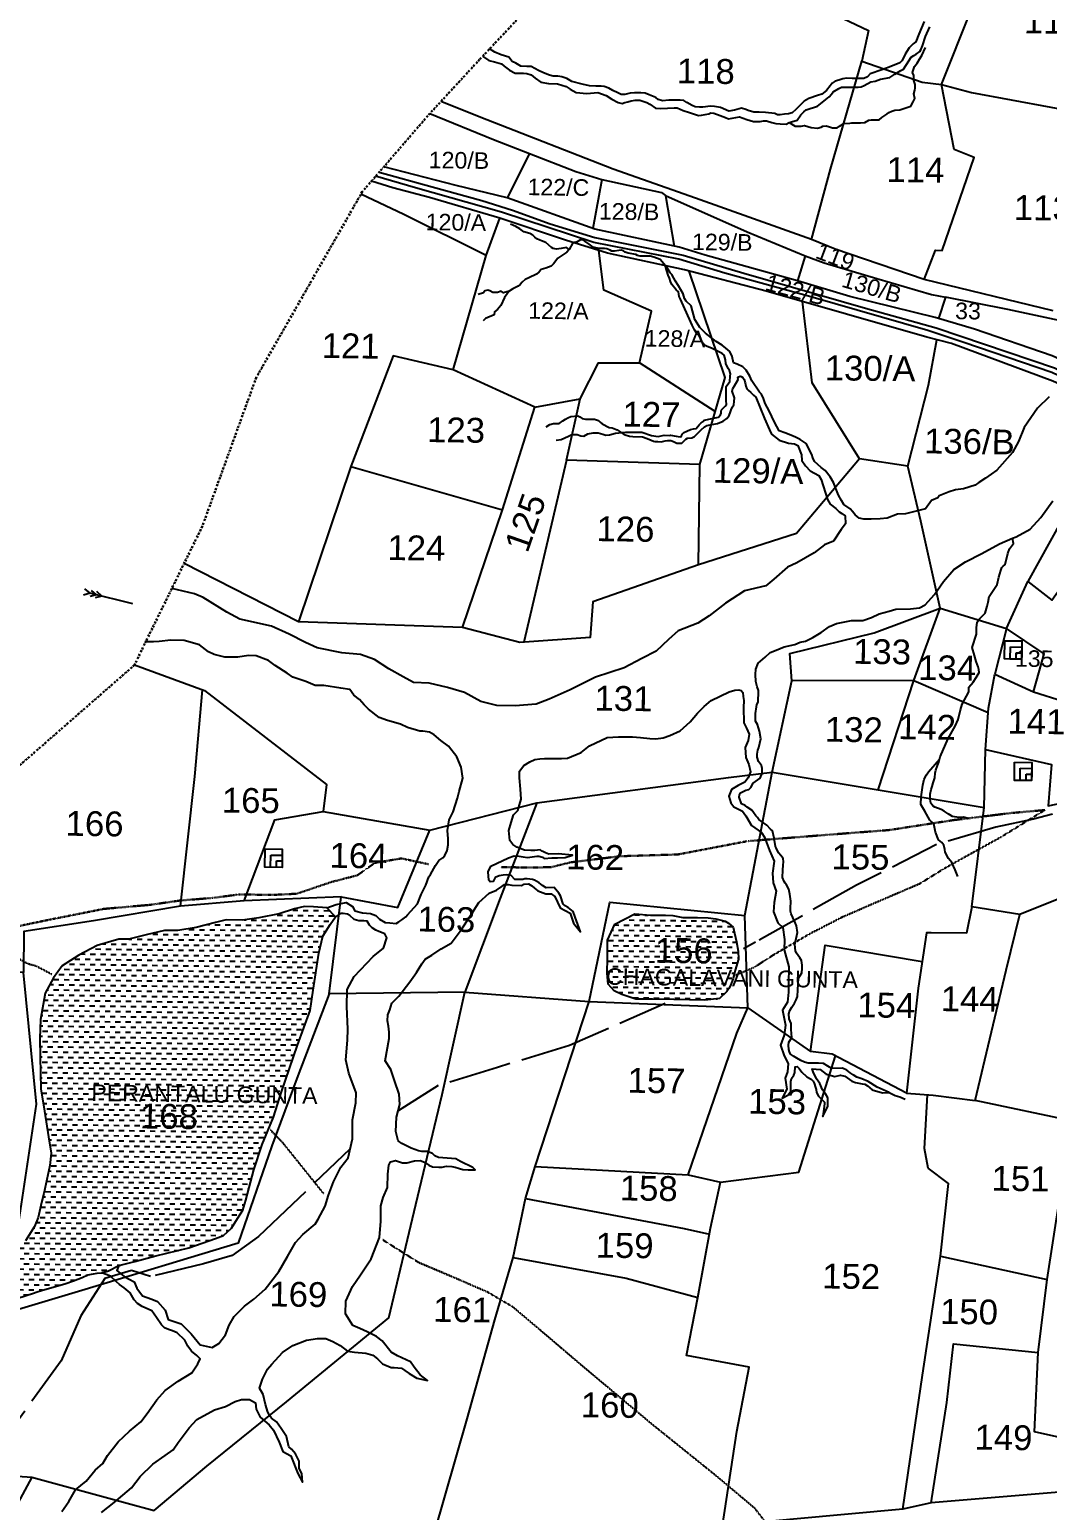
# Model space of a CAD drawing. Header units: inches. Extents: x 304037 to 460575, y 1453943 to 1639883.
# Drawn here: x 340576 to 341588, y 1598892 to 1600364 of the extents above; entities that cross this region are included whole.
import ezdxf

# ---------------------------------------------------------------- set-up
doc = ezdxf.new("R2010")
doc.units = ezdxf.units.IN
doc.header["$MEASUREMENT"] = 0
for name, pattern in [('ACAD_ISO02W100', [15, 12, -3]), ('ACAD_ISO07W100', [3, 0, -3]), ('BORDER', [1.75, 0.5, -0.25, 0.5, -0.25, 0, -0.25])]:
    doc.linetypes.add(name, pattern=pattern)
for name, color, linetype in [('CARTTRACK', 30, 'ACAD_ISO02W100'), ('NALA', 4, 'Continuous'), ('SQUAREWELL', 5, 'Continuous'), ('SURVEY_BND', 7, 'Continuous'), ('SURVEY_NO', 7, 'Continuous'), ('VILLAGE_AREA', 1, 'Continuous'), ('WATER_BODY', 4, 'Continuous')]:
    doc.layers.add(name, color=color, linetype=linetype)
for name, color, linetype, lineweight in [('FOOTPATH', 150, 'ACAD_ISO07W100', 30), ('ROAD', 1, 'Continuous', 25), ('VILL_BOUNDARY', 6, 'BORDER', 30)]:
    doc.layers.add(name, color=color, linetype=linetype, lineweight=lineweight)
doc.styles.get("Standard").update_dxf_attribs({"font": 'arial.ttf'})
doc.dimstyles.get("Standard").update_dxf_attribs({"dimtxt": 0.18, "dimasz": 0.18, "dimexe": 0.18, "dimexo": 0.0625, "dimgap": 0.09, "dimtad": 0, "dimtih": 1, "dimtoh": 1, "dimdec": 4, "dimzin": 0, "dimdsep": 46, "dimtxsty": 'Standard', "dimcen": 0.09, "dimadec": 0, "dimazin": 0, "dimtfac": 1, "dimtdec": 4, "dimtofl": 0, "dimtmove": 0, "dimatfit": 3, "dimfxl": 0, "dimtolj": 1, "dimtzin": 0, "dimarcsym": 0})
pattern_1 = [(0, (-1406.7073, 386.2021), (1.25, 1.25), [1.25, -1.25])]

# ---------------------------------------------------------------- blocks, each defined once
blk = doc.blocks.new('KANUPURUPALLE')
at = {"layer": 'WATER_BODY'}
h = blk.add_hatch(dxfattribs=at)
h.set_pattern_fill('DASH', color=256, scale=10, style=0)
h.set_pattern_definition(pattern_1)
h.paths.add_polyline_path([(-853.91, 725.51), (-858.31, 724.74), (-861.53, 724.67), (-865.98, 723.56), (-870.16, 722.48), (-872.54, 722.45), (-877.73, 720.82), (-882.18, 718.44), (-886.17, 715.84), (-888.2, 712.89), (-890.19, 709.18), (-891.23, 702.8), (-891.27, 698.2), (-891.19, 693.76), (-890.92, 686.08), (-889.89, 680.68), (-888.89, 674.46), (-888.2, 670.55), (-888.5, 667.57), (-889.85, 660.76), (-890.34, 658.61), (-891.11, 655.01), (-891.95, 652.79), (-894.11, 649.29), (-897.67, 646.45), (-900.85, 642.51), (-902.92, 639.56), (-905.46, 632.98), (-907.11, 627.23), (-907.99, 623.09), (-909.03, 620.33), (-910.71, 617.73), (-913.4, 616.77), (-915.55, 615.84), (-915.89, 613.27), (-912.19, 612.68), (-909.04, 612.04), (-905.86, 611.36), (-903.87, 610.76), (-901.91, 610.12), (-900.52, 609.83), (-900.14, 609.93), (-899.86, 610.19), (-899.43, 610.85), (-899.01, 612.04), (-898.94, 612.68), (-898.94, 614.13), (-898.94, 615.94), (-898.94, 618.01), (-898.28, 620.67), (-898.57, 622.25), (-899.26, 622.86), (-900.62, 623.95), (-901.78, 624.68), (-902.69, 625.25), (-903.25, 625.66), (-903.72, 626.7), (-904.16, 628.28), (-904.16, 628.83), (-903.38, 630.6), (-901.95, 632.67), (-900.22, 633.52), (-898.17, 634.46), (-895.78, 635.46), (-892, 636.69), (-891.32, 636.91), (-889.83, 637.48), (-884.48, 639.05), (-882.33, 639.77), (-880.3, 640.67), (-878.91, 641.26), (-877.55, 641.54), (-876.7, 641.73), (-875.54, 641.82), (-873.97, 642.31), (-871.46, 643.62), (-867.64, 644.66), (-862.56, 646.07), (-854.6, 648.14), (-848.24, 650.51), (-846.28, 651.27), (-844.42, 653.02), (-842.95, 655.36), (-841.75, 657.43), (-841.04, 659.83), (-839.18, 667.21), (-837.27, 673.37), (-834.65, 679.97), (-832.79, 686.11), (-829.08, 697.45), (-826.13, 705.82), (-825.42, 710.73), (-824.22, 719.72), (-823.33, 723.86), (-821.56, 726.7), (-820.3, 728.53), (-822.41, 730.72), (-825.63, 730.91), (-827.85, 730.91), (-830.26, 730.3), (-833.9, 729.07), (-838.8, 728.08), (-842.75, 727.42), (-846.7, 727.42), (-849.23, 726.77)])
h.paths.add_polyline_path([(-879.7, 682.17), (-820.4, 682.17), (-820.4, 688.31), (-879.7, 688.31)], flags=24)
h.paths.add_polyline_path([(-868.37, 675.2), (-852.03, 675.2), (-852.03, 684.33), (-868.37, 684.33)], flags=24)
h = blk.add_hatch(dxfattribs=at)
h.set_pattern_fill('DASH', color=256, scale=10, style=0)
h.set_pattern_definition(pattern_1)
h.paths.add_polyline_path([(-752.79, 727.65), (-754.52, 723.78), (-754.52, 719.55), (-754.52, 715.82), (-754.24, 713.15), (-752.74, 711.59), (-750.9, 710.7), (-747.5, 709.65), (-743.49, 709.7), (-738.31, 709.7), (-730.84, 709.65), (-727.33, 710.04), (-725.54, 711.76), (-725.05, 712.49), (-724.71, 713.27), (-724.1, 714.99), (-723.6, 716.99), (-722.82, 719.64), (-722.94, 721.53), (-723.38, 723.82), (-723.88, 725.87), (-724.27, 727.32), (-725.39, 728.32), (-726.17, 728.77), (-728.45, 729.27), (-730.34, 729.55), (-732.85, 729.55), (-734.24, 729.55), (-736.42, 729.55), (-738.81, 729.99), (-740.59, 729.99), (-744.27, 729.94), (-748, 730.27)])
h.paths.add_polyline_path([(-755.81, 711.92), (-687.98, 711.92), (-687.98, 718.06), (-755.81, 718.06)], flags=9)
h.paths.add_polyline_path([(-744.61, 716.91), (-728.27, 716.91), (-728.27, 726.05), (-744.61, 726.05)], flags=24)
for points in [[(-880.62, 805.86), (-882.19, 805.4)], [(-880.62, 805.86), (-881.88, 806.94)], [(-879.06, 805.5), (-880.62, 805.04)], [(-879.06, 805.5), (-880.31, 806.57)], [(-877.76, 805.2), (-879.33, 804.74)], [(-877.76, 805.2), (-879.02, 806.27)]]:
    blk.add_lwpolyline(points)
at = {"layer": 'CARTTRACK'}
for points in [[(-603.14, 772.92), (-607.27, 770.48), (-614.18, 767.2), (-617.9, 765.48), (-626.1, 761.99), (-633.05, 759.71), (-652.05, 754.41), (-661.15, 752.37), (-675.39, 747.98), (-694.59, 737.85), (-718.83, 723.8), (-721.64, 722.18)], [(-740.4, 708.68), (-763.39, 698.22), (-780.69, 692.71), (-794.93, 688.12), (-804.53, 681.87)], [(-816.01, 672.57), (-829.79, 658.93), (-837.85, 651.09), (-844.17, 646.43), (-851.02, 644.3), (-863.76, 641.07), (-868.42, 642.47), (-874.81, 640.47), (-880.47, 631.37), (-885.12, 620.46), (-895.85, 605.13), (-903.5, 595.36), (-914.5, 575.63), (-920.62, 567.45), (-926.62, 557.96), (-931.82, 544.53), (-934.75, 534.72), (-940.07, 523.15), (-943.07, 510.86), (-945.2, 504.02), (-947.08, 501.16)]]:
    blk.add_lwpolyline(points, dxfattribs=at)
at = {"layer": 'FOOTPATH', "ltscale": 0.001}
for points in [[(-649.39, 756.63), (-657.26, 755.84), (-671.43, 753.91), (-686.88, 751.3), (-701.6, 749.97), (-721.06, 748.16), (-737.86, 744.71), (-751.9, 744.1), (-763.65, 742.47), (-768.56, 741.2), (-775.56, 741.08), (-780.52, 741.08)], [(-723.96, 715.55), (-718.99, 717.74), (-714.47, 720.75), (-705.76, 725.98), (-698.06, 730.06), (-690.14, 733.64), (-679.28, 738.48), (-673.35, 742.27), (-666.68, 746.1), (-659.86, 749.98), (-649.39, 756.63)], [(-798.03, 741.55), (-804.56, 742.86), (-810.98, 741.68), (-815.15, 738.64), (-821.44, 736.92), (-829.74, 733.99), (-835.89, 733.61), (-843.53, 733.65), (-849.86, 732.72), (-857.96, 731.96), (-865.07, 730.83), (-876.33, 729.69), (-889.79, 726.82), (-896.41, 725.35), (-897.68, 723.66), (-898.78, 721.05), (-896.52, 717.32), (-894.37, 716.19), (-892.34, 715.64), (-888.59, 713.74)], [(-822.26, 661.67), (-832.37, 673.91), (-835.36, 676.9)], [(-708.01, 575.67), (-717.18, 587.17), (-726.65, 594.91), (-742.18, 607.06), (-758.84, 620.61), (-769.44, 629.39), (-776.28, 635), (-782.36, 638.45), (-790.87, 642.01), (-799.11, 645.37), (-807.81, 650.7)]]:
    blk.add_lwpolyline(points, dxfattribs=at)
at = {"layer": 'NALA'}
for points in [[(-787.58, 936.78), (-786.1, 935.75), (-784.69, 935.51), (-783.03, 935.04), (-782.35, 934.45), (-781.05, 933.55), (-779.66, 932.82), (-778.35, 932.82), (-777.62, 932.82), (-776.86, 932.76), (-775.83, 932.44), (-774.82, 931.68), (-773.48, 930.75), (-771.61, 930.45), (-769.38, 930.4), (-767.31, 929.77), (-766.33, 929.12), (-764.84, 928.31), (-762.28, 928.12), (-759.61, 928.43), (-757.59, 927.7), (-756.21, 926.83), (-754.74, 926.1), (-753.73, 925.85), (-753.08, 926.07), (-752.38, 926.26), (-751.56, 926.48), (-750.64, 926.67), (-750.23, 926.7), (-750.23, 926.7), (-749.52, 926.67), (-747.78, 926.13), (-747.05, 925.75), (-745.69, 924.8), (-744.41, 924.77), (-741.19, 924.98), (-740.43, 924.96), (-738.96, 924.36), (-737.44, 923.9), (-736.03, 923.44), (-735.27, 923.19), (-734.53, 923.27), (-732.76, 923.65), (-732.27, 923.87), (-731.57, 923.82), (-730.02, 923.27), (-728.77, 922.78), (-728.01, 922.51), (-725.35, 923.03), (-723.58, 922.35), (-721.98, 921.94), (-720.32, 921.94), (-719.56, 922.16), (-718.8, 922.1), (-717.52, 921.75), (-716.54, 921.5), (-715.51, 921.48), (-714.07, 921.42), (-713.36, 921.78), (-712.76, 921.99), (-711.46, 922.43), (-710.59, 923.68), (-709.83, 924.46), (-709.31, 924.93), (-706.53, 925.83), (-705.44, 926.75), (-704.6, 927.46), (-703.81, 928.16), (-703.24, 928.79), (-702.81, 929.33), (-701.48, 930.17), (-700.82, 930.5), (-699.55, 930.55), (-698, 930.55), (-696.77, 930.55), (-696.07, 930.63), (-695.33, 930.99), (-693.8, 931.88), (-692.76, 932.1), (-691.43, 932.56), (-689.2, 933), (-688.01, 933.79), (-686.54, 934.74), (-685.94, 935.09), (-684.65, 937.08), (-684.11, 937.95), (-683.46, 938.39), (-682.91, 938.74), (-682.07, 939.39), (-681.8, 939.8), (-681.42, 940.72), (-680.68, 943), (-679.67, 945.38)], [(-649.71, 856.43), (-652.47, 853.63), (-655.62, 848.9), (-656.94, 845.52), (-658.35, 842.82), (-662.04, 838.55), (-664.77, 836.56), (-666.34, 835.52), (-667.26, 834.83), (-670.06, 833.95), (-671.98, 833.68), (-673.52, 833.19), (-675.9, 832.19), (-676.21, 831.69), (-677.74, 831.04), (-679.14, 828.95), (-684.02, 827.73), (-685.9, 827.57), (-688.39, 826.61), (-690.08, 826.42), (-692.23, 826.31), (-694, 826.31), (-695.15, 826.54), (-696.11, 827.27), (-696.8, 828.11), (-697.37, 828.72), (-698.91, 829.76), (-699.45, 830.72), (-700.25, 832.02), (-700.71, 833.21), (-701.46, 835.04), (-702.27, 836.38), (-703.49, 837.92), (-704.49, 838.61), (-705.34, 839.34), (-706.1, 840.03), (-706.53, 840.91), (-706.83, 841.75), (-708.18, 844.36), (-709.64, 845.28), (-710.83, 845.82), (-711.94, 846.28), (-713.4, 846.85), (-714.75, 847.33), (-715.9, 849.4), (-717.21, 852.09), (-718.2, 853.89), (-718.67, 855.12), (-719.16, 856.11), (-719.62, 856.61), (-720.32, 857.53), (-720.89, 858.34), (-721.54, 859.29), (-722.04, 860.44), (-722.93, 861.83), (-723.77, 862.67), (-725.15, 863.28), (-726.03, 863.59), (-726.39, 865.15), (-726.89, 866.3), (-727.88, 867.15), (-728.84, 867.8), (-730.3, 868.68), (-732.83, 870.64), (-734.22, 872.05), (-734.95, 873.09), (-735.45, 873.93), (-736.45, 877.18), (-737.6, 878.37), (-738.02, 878.98), (-738.37, 880.09), (-739.52, 881.97), (-740.29, 883.16), (-740.67, 883.85), (-741.17, 884.73), (-741.63, 885.15), (-742.36, 886.34), (-744.03, 888.3), (-745.56, 888.84), (-746.48, 889.07), (-747.1, 889.07), (-747.98, 889.07), (-748.86, 889.07), (-749.55, 889.22), (-749.98, 889.45), (-751.78, 889.72), (-752.51, 889.95), (-752.93, 890.3), (-753.51, 890.41), (-754.08, 890.34), (-755.12, 890.18), (-755.73, 890.18), (-756.19, 890.37), (-756.96, 890.72), (-757.5, 890.76), (-758.89, 890.76), (-760.31, 891.06), (-760.89, 891.56), (-761.23, 891.75), (-762.31, 892.52), (-762.85, 892.79), (-763.38, 892.79), (-764.19, 892.33), (-765.23, 892.06), (-766.07, 890.41), (-766.61, 889.76), (-768.76, 888.26), (-769.79, 886.88), (-770.37, 886.35), (-771.6, 885.85), (-772.75, 885.47), (-773.21, 884.97), (-773.86, 884.32), (-775.67, 883.46), (-776.56, 883.03), (-777.32, 882.42), (-777.78, 881.84), (-778.28, 881.42), (-779.55, 880.77), (-780.43, 880.2), (-780.89, 879.54), (-781.51, 878.59), (-782.39, 876.67), (-783.16, 875.67), (-783.85, 875.1), (-783.93, 874.41), (-786.04, 873.52), (-786.61, 872.95)], [(-681.11, 946.65), (-682.35, 943.53), (-683.07, 941.7), (-683.65, 941.22), (-684.65, 940.21), (-685.55, 938.66), (-686.01, 937.6), (-686.31, 937.09), (-686.8, 936.54), (-689.38, 935.51), (-691.18, 934.86), (-693.94, 933.79), (-694.56, 933.11), (-695.49, 932.67), (-696.08, 932.67), (-697.63, 932.67), (-698.26, 932.67), (-699.56, 932.67), (-700.54, 932.54), (-701.49, 932.21), (-702.34, 931.97), (-703.07, 931.43), (-703.59, 930.75), (-704.46, 929.63), (-705.57, 928.76), (-706.58, 928.38), (-708.67, 927.65), (-709.78, 927), (-711.78, 924.97), (-712.65, 924.18), (-713.55, 923.86), (-714.5, 923.78), (-715.56, 923.59), (-716.21, 923.61), (-716.81, 923.94), (-719.09, 924.18), (-720.59, 924.18), (-721.92, 924.18), (-723.33, 924.59), (-723.88, 924.83), (-724.91, 925.11), (-726.57, 924.62), (-727.93, 924.35), (-729.98, 925.22), (-731.4, 925.46), (-732.43, 925.46), (-734.28, 925.25), (-735.04, 925.25), (-736.13, 925.25), (-736.81, 925.63), (-738.11, 926.33), (-738.85, 926.77), (-739.72, 926.82), (-740.94, 926.85), (-741.62, 926.85), (-742.46, 926.77), (-743.97, 926.61), (-745.06, 926.96), (-745.66, 927.42), (-747.23, 928.02), (-748.21, 928.43), (-749.25, 928.51), (-750.82, 928.45), (-751.8, 928.4), (-753.13, 928.05), (-754.03, 928.05), (-754.82, 928.37), (-756.04, 928.97), (-757.02, 929.51), (-758.14, 929.87), (-758.9, 929.92), (-760.12, 929.92), (-761.72, 930.03), (-763.49, 930.36), (-765.95, 931.02), (-767.2, 931.67), (-768.37, 932.05), (-769.35, 932.24), (-770.52, 932.24), (-771.34, 932.46), (-772.42, 932.87), (-773.73, 933.35), (-774.03, 933.57), (-775.85, 934.5), (-776.91, 934.5), (-778.3, 934.52), (-779.55, 935.26), (-780.47, 935.66), (-781.29, 936.65), (-783.09, 937.2), (-784.66, 937.82), (-785.29, 938.2), (-785.59, 938.47), (-785.78, 938.75)], [(-713.36, 921.78), (-711.93, 920.94), (-710.43, 920.92), (-709.61, 921.15), (-708.04, 920.66), (-706.51, 920.54), (-705.65, 920.81), (-705.21, 921.02), (-704.4, 921.08), (-703.62, 920.89), (-702.87, 920.68), (-701.72, 920.68), (-701.17, 921.12), (-700.11, 921.71), (-698.73, 921.81), (-698.2, 921.9), (-696.61, 921.94), (-696.09, 921.94), (-695.05, 922.04), (-694.13, 922.59), (-693.46, 922.73), (-692.48, 922.73), (-691.6, 922.73), (-690.97, 923.3), (-690.49, 923.67), (-689.82, 924.13), (-689.29, 924.55), (-688.6, 924.87), (-687.91, 925.12), (-686.66, 925.2), (-684.01, 926.17), (-683.49, 927.22), (-683.09, 928.03), (-683.22, 928.7), (-683.37, 929.12), (-683.13, 929.98), (-683.03, 930.54), (-683.07, 931.4), (-683.37, 932.32), (-683.43, 933.53), (-683.74, 934.3), (-683.28, 935.76), (-682.63, 936.56), (-682.09, 937.5), (-681.56, 938.4), (-680.68, 940.38)], [(-766.07, 890.41), (-766.67, 890.92), (-768, 890.62), (-769.15, 890.45), (-769.9, 890.58), (-770.31, 890.86), (-771.74, 892.01), (-772.73, 892.45), (-773.17, 892.56), (-773.92, 892.86), (-774.39, 893.27), (-774.9, 893.78), (-775.58, 894.12), (-777.08, 894.53), (-778.03, 895.24), (-779.03, 895.76), (-780.32, 896.31)], [(-768.55, 844.38), (-767.37, 844.56), (-765.59, 845.36), (-764.79, 845.8), (-763.55, 845.8), (-762.65, 845.51), (-761.93, 845.44), (-760.95, 846), (-759.66, 846.21), (-758.48, 846.23), (-757.34, 845.98), (-756.6, 845.72), (-755.69, 845.77), (-754.25, 846.21), (-751.85, 846.49), (-749.02, 846.52), (-747.91, 846.59), (-745.58, 845.8), (-743.95, 845.59), (-742.54, 845.87), (-741.3, 845.87), (-740.97, 845.92), (-739.62, 845.67), (-739.14, 845.59), (-738.52, 845.59), (-738.34, 845.8), (-738.08, 846.28), (-737.74, 846.62), (-737.07, 846.98), (-736.15, 847.37), (-735.48, 847.55), (-734.83, 847.6), (-734.11, 848.5), (-733.65, 848.99), (-733.18, 849.37), (-732.87, 849.66), (-729.44, 850.44), (-728.97, 850.96), (-728.84, 851.42), (-728.84, 851.86), (-728.77, 852.22), (-728.35, 852.61), (-727.84, 853.09), (-727.58, 853.51), (-727.63, 854.46), (-727.71, 856.6), (-727.71, 857.88), (-726.85, 859.11), (-726.73, 860.34), (-726.73, 860.96), (-726.93, 861.71), (-727.24, 862.25), (-727.89, 863.38), (-727.94, 864.31), (-728.32, 865.39), (-728.81, 865.83), (-731.36, 867.06), (-732.4, 867.45), (-733.05, 867.78), (-733.72, 868.6), (-734.03, 869.38), (-734.39, 870.1), (-734.96, 870.58), (-735.55, 871.46), (-736.14, 872.52), (-736.48, 873.29), (-739.03, 878.79), (-739.37, 879.46), (-739.55, 880.52), (-740.09, 881.01), (-741.17, 882.27), (-741.48, 883.02), (-741.74, 883.79), (-742.07, 884.56), (-742.51, 885.82), (-742.71, 886.75)], [(-780.43, 880.2), (-781.78, 879.74), (-782.35, 880.16), (-783.2, 879.81), (-783.81, 879.77), (-784.35, 879.81), (-785.04, 880.2), (-785.54, 880.31), (-786.27, 880.16), (-786.61, 879.66), (-787.92, 879.28)], [(-771.07, 847.57), (-770.14, 848.11), (-769.3, 848.33), (-767.88, 848.41), (-767.06, 849), (-766.35, 849.48), (-765.81, 849.78), (-765.12, 850.08), (-763.43, 850.31), (-762.96, 850.02), (-762.38, 849.7), (-761.59, 849.54), (-760.64, 849.54), (-760.02, 849.54), (-759.37, 849.54), (-758.38, 849.26), (-758.02, 848.83), (-757.5, 848.41), (-755.8, 847.55), (-755.1, 847.48), (-753.91, 847.02), (-752.43, 846.11), (-751.93, 845.85), (-750.88, 845.55), (-750.05, 845.47), (-747.77, 845.45), (-746.61, 845.07), (-745.62, 844.66), (-745.03, 844.42), (-744.71, 844.36), (-744.02, 844.36), (-743.22, 844.28), (-742.25, 844.54), (-741.58, 844.66), (-740.86, 844.66), (-740.23, 844.4), (-739.4, 844.02), (-738.92, 844), (-738.26, 844.06), (-737.67, 844.62), (-737.29, 845.05), (-736.84, 845.25), (-735.81, 845.35), (-735.21, 845.71), (-734.77, 846.07), (-734.48, 846.38), (-734.08, 846.86), (-733.56, 847.32), (-732.77, 848.03), (-732.28, 848.39), (-731.46, 848.55), (-729.7, 848.91), (-728.35, 849.47), (-727.46, 850.13), (-726.92, 850.86), (-726.61, 851.77), (-726.45, 852.27), (-726.09, 852.94), (-725.79, 853.44), (-725.69, 854.24), (-725.69, 855.17), (-726.21, 856.72), (-726.11, 857.38), (-725.68, 858.05), (-724.86, 859.62), (-724.88, 860.12), (-724.39, 860.4), (-724.11, 860.3), (-723.67, 860.1), (-723.39, 859.58), (-723.16, 858.79), (-722.96, 857.99), (-722.74, 857.36), (-722.4, 857.04), (-721.69, 856.48), (-721.11, 855.87), (-720.52, 855.35), (-718.37, 850.29), (-717.06, 847.55), (-716.56, 846.46), (-714.7, 845.09), (-712.44, 844.37), (-711.01, 844.26), (-710.23, 843.86), (-709.27, 841.57), (-709.19, 840.26), (-708.28, 838.99), (-707.13, 837.74), (-705.01, 836.67), (-704.47, 835.73), (-702.87, 830.87), (-702.24, 829.81), (-700.83, 828.78), (-700.01, 827.97), (-699.38, 827.57), (-698.57, 827.01), (-698.43, 825.13), (-699.48, 823.68), (-701.27, 820.9), (-703.41, 819.96), (-705.9, 817.98), (-710.04, 815.5), (-712.34, 814.47), (-715.53, 811.49), (-717.5, 809.88), (-722.63, 808.59), (-727.17, 805.58), (-731.03, 802.46), (-733.77, 800.63), (-738.46, 798.71), (-740.78, 796.6), (-743.72, 793.71), (-747.18, 791.91), (-751.41, 789.64), (-758.32, 787.27), (-764.41, 784.13), (-769.43, 781.83), (-772.53, 780.54), (-777.63, 780.07), (-782.07, 780.07), (-785.89, 781), (-789.91, 783.16), (-794.04, 784.3), (-798.42, 785.28), (-802.19, 785.38), (-804.77, 786.67), (-808.25, 788.6), (-811.76, 790.76), (-815.12, 791.95), (-819.6, 792.31), (-825.59, 793.44), (-828.43, 794.68), (-832.4, 796.64), (-836.68, 798.49), (-844.34, 800.07), (-847.54, 801.72), (-853.32, 805.17), (-855.38, 806.1), (-860.87, 807.31)], [(-686.05, 687.96), (-688.91, 689.21), (-691.11, 690.51), (-692.65, 691.17), (-693.91, 691.51), (-694.76, 692.05), (-695.53, 692.59), (-696.34, 693.2), (-697.41, 693.7), (-699.93, 693.51), (-700.92, 694.12), (-702, 694.7), (-703.19, 694.78), (-705.69, 694.78), (-706.61, 694.97), (-707.5, 695.39), (-708.46, 695.89), (-709.23, 696.39), (-709.96, 696.85), (-710.23, 697.43), (-710.42, 697.96), (-710.46, 699), (-710.46, 699.77), (-709.73, 700.92), (-709.92, 702.82), (-709.92, 704.24), (-710.46, 705.4), (-710.5, 706.59), (-710.26, 707.39), (-709.8, 708.24), (-709.19, 709.2), (-708.8, 710), (-708.46, 710.81), (-708.42, 712.46), (-708.3, 715.25), (-707.5, 716.52), (-707.46, 717.63), (-707.46, 718.4), (-707.61, 719.55), (-708.04, 720.17), (-708.84, 721.24), (-709.15, 721.82), (-709.3, 723.39), (-708.73, 726.29), (-708.96, 727.86), (-709.38, 728.86), (-709.88, 729.86), (-710.3, 730.74), (-710.42, 731.4), (-710.42, 732.01), (-710.42, 733.85), (-710.65, 735.49), (-710.96, 736.71), (-711.49, 737.75), (-711.8, 738.13), (-712.07, 738.52), (-712.46, 739.48), (-712.46, 741.24), (-712.38, 742.51), (-712.3, 743.28), (-712.38, 744.12), (-712.99, 744.82), (-713.53, 745.47), (-714.11, 746.66), (-714.3, 746.93), (-714.65, 748.95), (-715.03, 750.72), (-715.57, 751.14), (-716.45, 752.1), (-717.8, 752.99), (-718.41, 753.45), (-718.76, 753.87), (-719.15, 754.29), (-719.68, 755.1), (-720.14, 755.67), (-721.22, 756.36), (-721.76, 756.79), (-722.6, 757.17), (-723.18, 758.78), (-723.18, 759.28), (-722.91, 759.78), (-722.41, 760.09), (-721.64, 760.44), (-720.95, 760.63), (-720.41, 761.13), (-719.88, 762.16), (-718.18, 763.38), (-718.03, 763.8), (-717.76, 764.53), (-717.76, 765.34), (-717.76, 765.72), (-717.95, 766.49), (-718.64, 767.45), (-718.99, 768.45), (-718.99, 769.18), (-718.84, 770.14), (-718.61, 770.83), (-718.18, 772.94), (-718.49, 774.73), (-718.99, 776.35), (-719.53, 777.15), (-719.57, 779), (-719.34, 780.61), (-719.26, 781.15), (-718.95, 781.76), (-718.95, 782.61), (-718.91, 783.49), (-718.91, 784.53), (-719.22, 785.45), (-719.57, 786.75), (-719.64, 788.4), (-719.6, 789.67), (-719.07, 791.19), (-717.38, 792.65), (-716.23, 793.77), (-714.77, 794.38), (-712.88, 795.19), (-710.31, 795.76), (-709, 796.34), (-707.69, 796.61), (-705.92, 797.53), (-703.96, 798.76), (-701.96, 800.22), (-700.31, 800.99), (-696.65, 801.76), (-693.96, 801.8), (-691.84, 802.53), (-690.04, 803.45), (-687.61, 804.18), (-686, 804.68), (-682.45, 804.8), (-680.3, 805.03), (-678.92, 805.76), (-676.73, 808.33), (-674.61, 811.48), (-672.14, 814.42), (-669.33, 816.27), (-665.41, 818.38), (-661.22, 820.8), (-658.03, 822.18), (-657.22, 822.49), (-653.84, 824.39), (-651.3, 827.23), (-648.42, 831.34)], [(-667.56, 754.24), (-668.97, 754.65), (-670.1, 754.55), (-671.66, 754.81), (-672.26, 755.18), (-672.74, 755.44), (-673.15, 755.74), (-673.64, 756.03), (-674.42, 756.4), (-675.94, 756.96), (-676.31, 757.22), (-676.65, 757.59), (-676.91, 757.93), (-677.1, 758.86), (-677.13, 760.08), (-676.91, 761.2), (-676.69, 761.94), (-676.43, 762.83), (-676.01, 764.04), (-676.01, 765.16), (-675.83, 765.94), (-675.42, 767.01), (-675.16, 767.83), (-674.79, 769.17), (-672.96, 773.57), (-671.29, 776.58), (-670.58, 778.18), (-670.1, 780.59), (-669.65, 781.97), (-668.09, 784.93), (-668.09, 786.08), (-667.08, 787.27), (-666.41, 788.38), (-665.7, 789.61), (-665.78, 790.35), (-665.93, 790.99), (-666.41, 792.29), (-666.82, 793.73), (-667.42, 795.67), (-666.48, 798.86), (-666.48, 800.38), (-666.3, 801.76), (-665.78, 802.57), (-664.4, 803.95), (-664.29, 804.54), (-663.99, 805.66), (-663.77, 806.62), (-663.54, 808.04), (-661.61, 810.95), (-661.2, 812.7), (-660.79, 814.3), (-660.53, 815.04), (-660.19, 815.41), (-659.78, 815.78), (-659.11, 818.46), (-658.78, 819.61), (-657.81, 820.91), (-658.03, 822.18)], [(-822.41, 730.72), (-820.15, 731.56), (-817.8, 732), (-816.26, 731.06), (-815.68, 730.05), (-813.77, 729.63), (-811.84, 729.45), (-810.58, 729.03), (-809.63, 728.12), (-808.31, 727.36), (-807.12, 727.28), (-805.6, 727.16), (-805, 727.54), (-804.25, 728.04), (-803.31, 728.75), (-802.93, 729.27), (-800.51, 731.92), (-799.68, 734.25), (-798.56, 736.46), (-797.86, 738.47), (-797.52, 739.09), (-796.33, 741.23), (-795.57, 742.49), (-794.61, 743.12), (-794.07, 743.7), (-793.52, 744.96), (-793.34, 746.29), (-793.32, 747.72), (-793.55, 749.75), (-793.17, 752.36), (-792.21, 754.24), (-791.19, 757.58), (-790.88, 759.17), (-789.99, 762.43), (-790.45, 765.12), (-791.53, 767.58), (-793.59, 770.15), (-795.43, 771.47), (-797.03, 772.84), (-798.23, 773.47), (-799.78, 773.64), (-800.52, 773.64), (-803.56, 774.5), (-805.22, 775.24), (-808.36, 776.1), (-810.42, 776.78), (-813, 778.79), (-814.03, 779.82), (-815.18, 781.13), (-816.61, 782.1), (-817.61, 783.5), (-819.79, 783.79), (-823.91, 784.36), (-825.97, 784.36), (-828.26, 785.22), (-831.35, 786.3), (-832.78, 787.22), (-835.7, 788.99), (-837.3, 790.19), (-840.28, 791.33), (-842.17, 791.33), (-844.74, 790.88), (-847.89, 790.88), (-850.47, 791.51), (-851.84, 792.13), (-854.02, 793.74), (-857.74, 794.76), (-860.95, 794.76), (-863.81, 794.42), (-865.12, 794.31), (-867.24, 794.31)], [(-874.86, 583.99), (-871.85, 586.43), (-867.71, 590.04), (-865.64, 592.81), (-862.64, 595.8), (-859.64, 597.93), (-857.75, 599.3), (-856.6, 601.15), (-853.96, 604.67), (-852.15, 606.7), (-847.87, 609.13), (-845.22, 609.93), (-842.97, 611.2), (-841.39, 611.73), (-839.49, 611.73), (-838.04, 610.98), (-837.82, 609.4), (-836.85, 607.51), (-834.64, 605.7), (-833.59, 604.42), (-832.18, 601.52), (-831.25, 599.32), (-829.31, 598.26), (-827.57, 594.05), (-826.42, 591.94), (-826.6, 594.05), (-827.3, 595.2), (-827.3, 596.96), (-828.19, 598.76), (-829.2, 599.91), (-829.82, 600.44), (-830.44, 602.92), (-831.76, 604.86), (-832.91, 606.44), (-834.1, 607.28), (-834.49, 607.85), (-835.02, 608.69), (-835.64, 610.58), (-836.21, 612.94), (-837.1, 614.48), (-836.39, 616.64), (-835.24, 619.1), (-834.19, 620.34), (-831.63, 623.16), (-829.2, 624.93), (-825.9, 626.25), (-823.25, 626.69), (-821.22, 626.69), (-819.55, 626.03), (-817.74, 625.06), (-815.98, 623.74), (-814.3, 623.52), (-811.57, 623.3), (-809.81, 622.86), (-808.71, 621.98), (-807.52, 620.74), (-805.4, 619.91), (-804.65, 619.91), (-802.85, 619.82), (-802.05, 619.2), (-801.04, 618.5), (-799.19, 617.4), (-796.59, 616.87), (-798.35, 618.23), (-799.85, 620.08), (-800.73, 621.32), (-803.9, 622.72), (-805.45, 623.61), (-807.65, 626.33), (-809.06, 627.39), (-811.31, 628.45), (-813.11, 629.2), (-814.75, 629.94), (-816.55, 632.76), (-816.51, 635.79), (-814.96, 639.31), (-813.07, 642.18), (-810.56, 646.09), (-808.62, 651.29), (-808.39, 655.19), (-808.39, 658.89), (-807.86, 660.96), (-806.89, 663.4), (-806.85, 666.57), (-806.63, 668.72), (-806.23, 669.56), (-805.04, 669.91), (-803.81, 669.52), (-803.32, 669.38), (-802.26, 669.38), (-800.46, 669.91), (-799.05, 669.96), (-797.99, 669.56), (-796.93, 668.9), (-796.05, 668.5), (-794.51, 668.42), (-793.71, 668.42), (-793.05, 668.59), (-792.57, 668.68), (-791.42, 668.64), (-790.58, 668.46), (-789.57, 668.15), (-788.73, 667.98), (-787.41, 667.89), (-786.4, 667.89), (-785.78, 667.89), (-786.35, 668.5), (-789.35, 669.87), (-790.45, 670.49), (-793.58, 670.71), (-794.64, 670.75), (-795.52, 671.19), (-796.09, 671.72), (-797.42, 672.16), (-798.65, 672.2), (-799.49, 672.33), (-801.29, 672.95), (-802.4, 673.48), (-803.54, 674.05), (-804.42, 674.67), (-805, 676.87), (-804.91, 680.34), (-804.16, 683.42), (-804.33, 685.93), (-805.48, 689.19), (-806.45, 691.88), (-807.81, 693.95), (-806.93, 699.34), (-806.93, 700.88), (-807.15, 702.33), (-807.37, 703.61), (-807.37, 705.02), (-806.89, 706.29), (-806.44, 707.89), (-804.77, 709.61), (-802.17, 713.08), (-800.53, 715.39), (-799.3, 717.51), (-798.51, 718.61), (-796.92, 719.62), (-794.67, 721.12), (-792.29, 722.57), (-789.95, 725.85), (-787.79, 729.15), (-785.72, 732.49), (-783.24, 734.72), (-781.52, 735.51), (-780.24, 736.39), (-779.58, 736.92), (-778.7, 736.92), (-777.86, 736.74), (-775.48, 736.7), (-774.91, 737.05), (-773.81, 737.1), (-773.01, 736.66), (-772.31, 736.13), (-771.52, 735.51), (-769.62, 734.81), (-768.3, 734.76), (-767.37, 734.15), (-766.05, 731.46), (-764.86, 730.84), (-763.63, 730.18), (-762.82, 727.76), (-761.06, 725.73), (-762.43, 729.21), (-762.96, 730.62), (-764.15, 731.54), (-765.07, 732.03), (-765.38, 732.38), (-766, 734.36), (-766.48, 734.98), (-767.63, 736.3), (-769.52, 736.25), (-770.45, 736.82), (-771.24, 737.4), (-772.34, 738.01), (-772.83, 738.19), (-774.11, 738.37), (-774.68, 738.37), (-775.16, 738.15), (-775.74, 738.15), (-777.1, 738.15), (-777.99, 739.11), (-779.18, 739.2), (-779.92, 739.16), (-780.94, 738.98), (-781.91, 738.59), (-782.35, 737.57), (-783.1, 737.53), (-783.41, 737.88), (-783.58, 739.91), (-782.97, 741.27), (-778.73, 743.34), (-777.37, 743.82), (-776.18, 743.82), (-775.16, 743.6), (-774.11, 743.52), (-771.86, 743.82), (-771.37, 743.82), (-770.54, 743.6), (-770.14, 743.34), (-768.29, 743.47), (-766.88, 743.52), (-765.03, 743.6), (-763.26, 744.18), (-766.75, 744.48), (-768.99, 744.4), (-769.83, 744.66), (-770.58, 745.1), (-771.07, 745.37), (-772.39, 745.23), (-773.31, 745.23), (-774.9, 745.22), (-776.71, 745.92), (-777.68, 746.58), (-778.43, 747.55), (-778.74, 749.93), (-778.17, 751.86), (-777.68, 753.71), (-776.58, 754.79), (-775.87, 757.52), (-776.05, 759.94), (-776.36, 762.67), (-776.36, 764.3), (-775.3, 765.71), (-773.84, 766.59), (-772.65, 767.2), (-771.46, 767.34), (-770.32, 767.43), (-766.26, 767.51), (-764.76, 767.6), (-761.49, 768.98), (-759.5, 770.66), (-755.27, 772.73), (-752.54, 772.9), (-749.14, 772.95), (-747.21, 772.86), (-744.96, 772.59), (-743.5, 772.59), (-741.78, 772.86), (-740.15, 773.39), (-737.69, 774.57), (-735.31, 776.78), (-733.54, 778.87), (-731.95, 780.54), (-730.32, 781.99), (-728.16, 783.09), (-725.96, 784.19), (-724.63, 784.59), (-723.62, 784.63), (-723.05, 784.55), (-722.69, 784.02), (-722.56, 783.05), (-722.43, 782.08), (-722.43, 780.41), (-722.34, 776.75), (-721.64, 775.43), (-721.02, 774.02), (-721.24, 772.44), (-721.95, 770.77), (-721.77, 768.35), (-720.97, 766.64), (-720.58, 764.87), (-721.11, 763.42), (-721.9, 762.41), (-723.49, 761.57), (-725.07, 760.56), (-725.69, 758.93), (-725.2, 757.39), (-724.46, 756.38), (-722.34, 755.37), (-721.55, 754.26), (-720.14, 751.98), (-717.74, 750.32), (-716.99, 749.18), (-715.76, 746.01), (-714.57, 743.45), (-714.92, 740.5), (-714.7, 738.17), (-713.99, 736.16), (-714.43, 733.47), (-714.52, 731.18), (-713.46, 728.5), (-712.27, 727.44), (-711.79, 724.53), (-711.88, 722.07), (-710.68, 717.95), (-710.73, 713.9), (-710.68, 711.87), (-710.91, 709.41), (-712.05, 707.47), (-711.3, 703.83), (-711.61, 701.45), (-712.4, 699.03), (-711.52, 696.43), (-710.55, 694.63), (-710.68, 692.56), (-711.17, 691.02), (-710.73, 688.42), (-711.88, 686.24), (-710.51, 686.98), (-709.81, 687.95), (-709.81, 689.19), (-709.81, 690.24), (-709.68, 690.99), (-709.15, 691.83), (-708.88, 692.44), (-708.84, 693.85), (-708.35, 693.9), (-707.82, 693.46), (-707.21, 692.53), (-706.02, 691.52), (-705.97, 691.43), (-704.92, 690.9), (-704.39, 690.46), (-704.21, 689.98), (-703.86, 688.92), (-703.68, 688.39), (-703.55, 687.69), (-703.11, 686.81), (-701.65, 685.36), (-701.61, 684.96), (-701.96, 681.92), (-700.77, 684.47), (-700.86, 686.41), (-701.43, 687.42), (-702.18, 688.39), (-702.8, 689.85), (-703.64, 690.99), (-704.47, 692.71), (-704.69, 693.41), (-702.75, 693.25), (-701.34, 692.19), (-699.18, 691.66), (-697.86, 691.93), (-696.76, 691.71), (-695.08, 690.52), (-694.16, 690.21), (-692.62, 689.94), (-691.95, 689.86), (-691.29, 689.5), (-690.15, 688.49), (-687.64, 687.83), (-686.05, 687.96), (-684.59, 687.26), (-683.45, 686.95), (-682.13, 686.42)], [(-670.16, 740.31), (-670.84, 741.94), (-671.63, 743.67), (-672.47, 744.61), (-672.47, 744.61), (-673.31, 746.18), (-673.36, 746.76), (-673.62, 747.86), (-674.1, 748.44), (-674.94, 749.07), (-674.94, 749.07), (-675.72, 750.91), (-676.14, 752.95), (-677.14, 753.84), (-677.14, 753.84), (-678.35, 755.97), (-679.3, 757.55), (-679.3, 759.43), (-678.93, 762.27), (-678.61, 763.68), (-678.04, 764.73), (-677.56, 765.52), (-674.96, 768.55)], [(-871.46, 643.62), (-871.92, 642.45), (-870.16, 640.98), (-867.72, 639.79), (-867.09, 638.2), (-865.62, 636.39), (-863.4, 635.65), (-862.04, 635.08), (-860.11, 633.04), (-859.37, 630.77), (-856.25, 629.81), (-853.75, 627.37), (-851.59, 624.76), (-848.7, 624.19), (-847.05, 625.16), (-845.46, 627.26), (-844.61, 629.64), (-843.42, 631.68), (-842.22, 633.04), (-840.98, 634.23), (-838.76, 635.99), (-836.04, 638.43), (-832.84, 642.76), (-830.74, 646.39), (-828.87, 649.79), (-827.16, 651.72), (-824.21, 654.27), (-823.47, 655.52), (-821.87, 658.68), (-821.07, 661.35), (-819.94, 664.58), (-818.18, 668.09), (-816.47, 670.36), (-815.49, 674.99), (-815.55, 679.59), (-814.81, 683.73), (-814.7, 686.11), (-816.57, 690.82), (-817.31, 694.05), (-816.99, 698.78), (-816.99, 701.45), (-817.28, 706.95), (-817.22, 711.03), (-815.57, 714.21), (-811.08, 719.12), (-808.64, 721.11), (-807.84, 723.66), (-808.35, 724.57), (-809.77, 725.13), (-810.51, 725.47), (-811.42, 726.04), (-812.04, 726.67), (-812.67, 727.57), (-813.46, 727.69), (-814.66, 727.69), (-815.79, 727.97), (-816.81, 728.88), (-817.44, 729.22), (-818.46, 729.39), (-819.14, 729.33), (-820.3, 728.53)], [(-884.47, 584.06), (-882.78, 586.53), (-881.22, 589.32), (-878.69, 591.46), (-876.48, 594.18), (-874.72, 595.77), (-873.55, 597.71), (-871.02, 601.09), (-868.36, 603.68), (-865.63, 605.95), (-864.13, 608.03), (-861.86, 611.33), (-859.84, 613.63), (-856.79, 615.9), (-853.48, 617.98), (-852.05, 620.18), (-851.53, 621.42), (-852.31, 622.19), (-853.61, 623.17), (-854.58, 624.4), (-855.3, 625.83), (-857.18, 627.58), (-858.28, 628.03), (-859.26, 628.36), (-860.23, 628.75), (-860.95, 629.46), (-862.24, 631.21), (-863.35, 632.83), (-865.69, 633.85), (-866.86, 634.56), (-867.64, 635.4), (-868.68, 637.09), (-868.68, 637.09), (-870.11, 638.26), (-871.28, 639.03), (-871.99, 639.68), (-873.48, 641.04), (-875.54, 641.82)]]:
    blk.add_lwpolyline(points, dxfattribs=at)
at = {"layer": 'ROAD'}
for points in [[(-812.16, 908.49), (-799.31, 905.07), (-787.29, 901.93), (-779.88, 899.74), (-770.74, 896.59), (-759.88, 893.42), (-738.48, 889.43), (-723.83, 885.25), (-694.3, 877.26), (-677.15, 872.7), (-659.7, 867.03), (-648.46, 863.43), (-636.52, 857.84), (-622.79, 850.94), (-612.17, 846.19), (-602.35, 841.27), (-582.61, 837.53), (-567.02, 837.14), (-527.36, 828.04), (-491.84, 819.97), (-461.07, 811.55), (-436.07, 804.97)], [(-449.77, 807.46), (-473.67, 813.76), (-492.61, 819.06), (-523.04, 826.03), (-549.24, 831.99), (-567.22, 836.46), (-584.24, 836.71), (-594.61, 839.01), (-603.17, 840.8), (-626.47, 851.73), (-638.18, 857.26), (-649.11, 862.32), (-670.43, 869.26), (-679.22, 872.06), (-707.56, 879.76), (-728.39, 885.19), (-739.53, 888.48), (-760.1, 892.2), (-782.48, 899.25), (-803.34, 904.83), (-813.02, 907.46)]]:
    blk.add_lwpolyline(points, dxfattribs=at)
at = {"layer": 'SQUAREWELL'}
for points in [[(-659.62, 797.38), (-655.46, 797.38), (-655.46, 792.98), (-659.62, 792.98)], [(-658.23, 795.91), (-655.46, 795.91), (-655.46, 792.98), (-658.23, 792.98)], [(-656.8, 794.52), (-655.46, 794.52), (-655.46, 792.98), (-656.8, 792.98)], [(-656.82, 768.11), (-652.66, 768.11), (-652.66, 763.71), (-656.82, 763.71)], [(-655.44, 766.64), (-652.66, 766.64), (-652.66, 763.71), (-655.44, 763.71)], [(-654, 765.25), (-652.66, 765.25), (-652.66, 763.71), (-654, 763.71)], [(-837.53, 744.71), (-833.37, 744.71), (-833.37, 740.31), (-837.53, 740.31)], [(-836.15, 743.24), (-833.37, 743.24), (-833.37, 740.31), (-836.15, 740.31)], [(-834.72, 741.85), (-833.37, 741.85), (-833.37, 740.31), (-834.72, 740.31)]]:
    blk.add_lwpolyline(points, close=True, dxfattribs=at)
at = {"layer": 'SURVEY_BND'}
for points in [[(-676.71, 931.51), (-669.78, 949.55), (-663.89, 965.74), (-635.34, 959.89)], [(-722.94, 957.77), (-700.67, 947.1), (-694.51, 944.25), (-696.04, 936.84), (-681.33, 931.99), (-676.71, 931.51)], [(-680.27, 884.34), (-701.83, 891.36), (-707.61, 893.59), (-703.21, 910.67), (-698.74, 926.82), (-696.04, 936.84)], [(-648.99, 877.23), (-680.27, 884.34), (-677.64, 891.44), (-675.98, 891.38), (-668.56, 913.96), (-673.4, 915.79), (-676.71, 931.51), (-669.42, 929.67), (-640.6, 924.74)], [(-800.12, 922.83), (-784.7, 916.73), (-775.93, 913.47), (-781.19, 902.66)], [(-707.61, 893.59), (-735.73, 903.24), (-755.73, 909.99), (-786.37, 921.49), (-797.49, 925.77)], [(-775.93, 913.47), (-764.69, 909.31), (-758.43, 907.41), (-760.43, 895.57)], [(-491.86, 821.79), (-502.69, 824.4), (-511.18, 826.42), (-541.08, 833.32), (-554.86, 836.59), (-566.66, 839.31), (-583.58, 839.59), (-601.82, 842.09), (-622.81, 853.38), (-641.33, 862.91), (-649.12, 866.31), (-667.9, 872.54), (-677.43, 875.19), (-698.11, 879.98), (-710.85, 883.6), (-733.17, 889.48), (-739.51, 891.35), (-759.93, 895.4), (-781.19, 902.66), (-793.58, 905.51), (-811.06, 909.79)], [(-471.62, 811.8), (-477.87, 813.27), (-506.1, 819.58), (-541.72, 827.99), (-556.43, 831.62), (-569.26, 834.07), (-581.52, 834.7), (-586.74, 836.2), (-603.89, 840.05), (-620.44, 847.56), (-627.54, 850.71), (-638.2, 855.62), (-648.84, 860.25), (-673.43, 868.95), (-679.4, 870.43), (-718.37, 880.97), (-738.13, 885.89), (-756.83, 889.68), (-766.95, 892.69), (-782.88, 897.8), (-799.95, 902.49), (-808.84, 904.71), (-814.04, 906.24)], [(-758.43, 907.41), (-743.94, 904.48), (-742.99, 903.81), (-740.74, 891.6)], [(-786.09, 888.67), (-806.12, 898.36), (-816.52, 903.1)], [(-742.99, 903.81), (-723.16, 895.3), (-709.08, 889.66), (-710.85, 883.6)], [(-773.8, 852.26), (-793.68, 860.99), (-786.09, 888.67), (-782.88, 897.8)], [(-730.28, 851.79), (-748.72, 863.31), (-745.95, 875.83), (-757.56, 880.75), (-758.89, 890.29)], [(-709.08, 889.66), (-704.43, 888.02), (-691.64, 884.42), (-678.45, 880.75), (-675.07, 880.12)], [(-733.79, 814.69), (-733.83, 838.97), (-728, 860.01), (-737.02, 885.62)], [(-610.48, 867.54), (-630.96, 871.54), (-646.35, 874.68), (-659.96, 877.38), (-675.07, 880.12), (-676.64, 874.96)], [(-683.57, 839.25), (-695.25, 840.8), (-706.94, 859), (-709.57, 878.59)], [(-675.27, 805.01), (-680.23, 825.96), (-683.57, 839.25), (-678.88, 858.83), (-677.01, 869.84)], [(-793.68, 860.99), (-808.2, 864.19), (-818.09, 837.29), (-781.3, 827.36)], [(-733.83, 838.97), (-766.01, 839.58), (-762.94, 854.44), (-758.62, 863.19), (-748.72, 863.31)], [(-790.58, 798.82), (-781.3, 827.36), (-773.8, 852.26), (-762.94, 854.44)], [(-695.25, 840.8), (-710.23, 822.61), (-733.79, 814.69), (-759.22, 805.45), (-759.71, 796.85), (-776.71, 795.34), (-790.58, 798.82), (-830.2, 799.65), (-858.01, 813.37)], [(-818.09, 837.29), (-830.2, 799.65)], [(-766.01, 839.58), (-775.75, 795.43)], [(-659.22, 800.38), (-654.26, 811.78), (-648.4, 807.31), (-637.67, 822.84), (-635.64, 831.2), (-640.84, 836.64), (-654.26, 811.78)], [(-869.64, 788.69), (-852.67, 782.73), (-822.9, 760.47), (-823.59, 753.93), (-797.81, 749.74), (-772.04, 756.76), (-725.88, 763.49), (-715.37, 764.89), (-710.85, 787.03), (-711.43, 793.57), (-691.12, 798.85), (-675.27, 805.01)], [(-681.44, 787.45), (-675.27, 805.01), (-659.22, 800.38)], [(-652.48, 785.17), (-650.03, 794.38), (-659.22, 800.38), (-661.9, 789.31)], [(-681.44, 787.45), (-710.85, 787.03)], [(-689.65, 760.98), (-681.44, 787.45), (-663.35, 779.99)], [(-663.89, 771.06), (-663.28, 781.03), (-661.9, 789.31), (-652.48, 785.17), (-645.29, 782.95)], [(-842.39, 732.12), (-857.75, 730.59), (-854.74, 761.94), (-853.18, 782.91)], [(-607.41, 751.03), (-634.86, 739.76), (-655.1, 731.35), (-666.65, 733.02), (-664.01, 757.07), (-663.89, 771.06), (-647.92, 767.63), (-648.57, 757.64), (-631.7, 761.47), (-617.91, 764.31), (-610.4, 766.29), (-603.59, 767.17)], [(-720.46, 707.9), (-721.48, 730.2), (-715.37, 764.89), (-689.65, 760.98), (-664.01, 757.07)], [(-772.04, 756.76), (-780.61, 733.6), (-788.8, 710.81), (-758.76, 708.94), (-754.08, 732.99), (-721.48, 730.2)], [(-819.03, 733.37), (-842.39, 732.12), (-835.24, 751.79), (-823.59, 753.93)], [(-788.8, 710.81), (-821.61, 709.94), (-819.03, 733.37), (-805.26, 730.98), (-797.81, 749.74)], [(-666.65, 733.02), (-667.85, 726.69), (-676.45, 726.6), (-677.54, 726.6), (-679.35, 713.21), (-681.85, 687.82), (-675.38, 687.42), (-665.23, 686.29)], [(-857.75, 730.59), (-878.69, 726.77), (-895.54, 723.95), (-895.43, 714.1), (-914.75, 713.88)], [(-644.47, 663.17), (-640.76, 681.47), (-665.23, 686.29), (-658.16, 717.89), (-655.1, 731.35)], [(-681.85, 687.82), (-699.89, 697.01), (-705.14, 697.61), (-702, 723.31), (-678.48, 719.64)], [(-912.23, 656.19), (-896.24, 650.04), (-891.92, 682.35), (-895.43, 714.1)], [(-918.66, 593.78), (-891.82, 592.24), (-868.67, 586.31), (-862.16, 584.6), (-849.55, 595.49), (-830.54, 611.27), (-806.11, 631.89), (-799.99, 659.35), (-793.99, 686.02), (-788.8, 710.81)], [(-821.61, 709.94), (-828.88, 690.03), (-834.95, 673.02), (-842.76, 649.45), (-880.3, 637.49), (-895.56, 632.66), (-896.75, 607.15), (-916.04, 612.12)], [(-771.28, 668.89), (-758.76, 708.94), (-720.46, 707.9)], [(-734.31, 667.42), (-723.03, 701.79), (-720.46, 707.9), (-705.14, 697.61)], [(-681.38, 587.4), (-707.7, 584.63), (-724.86, 582.75), (-721.67, 605.56), (-718.91, 621.18), (-734.13, 623.77), (-731.57, 637.83), (-728.75, 654.62), (-726.49, 665.75), (-707.59, 668.41), (-699.11, 696.61)], [(-673.14, 648.58), (-671.44, 666.13), (-676.36, 669.79), (-677.34, 674.53), (-676.74, 687.5)], [(-773.52, 661.17), (-771.28, 668.89), (-734.31, 667.42), (-726.49, 665.75)], [(-636.47, 603.69), (-649.81, 606.45), (-649.18, 625.66), (-647.27, 643.3), (-644.47, 663.17), (-632.29, 660.79)], [(-776.32, 646.88), (-773.52, 661.17), (-735.09, 654.46), (-728.99, 653.15)], [(-674.57, 589), (-681.38, 587.4), (-677.08, 619.78), (-673.14, 648.58), (-647.27, 643.3)], [(-724.86, 582.75), (-739.61, 577.75), (-781.43, 579.51), (-794.45, 579.86), (-786.89, 607.73), (-780.52, 631.75), (-776.32, 646.88), (-748.95, 642.27), (-731.57, 637.83)], [(-638.84, 592.46), (-674.57, 589), (-671.08, 613.3), (-669.65, 627.48), (-649.18, 625.66)], [(-891.82, 592.24), (-911.14, 555.23), (-919.65, 506.08), (-924.81, 482.3), (-935.78, 475.03), (-944.41, 435.38), (-946.87, 425.4), (-927.17, 416.68), (-934.67, 376.93), (-967, 387.07)]]:
    blk.add_lwpolyline(points, dxfattribs=at)
at = {"layer": 'VILL_BOUNDARY'}
blk.add_lwpolyline([(-779.52, 945.61), (-788.3, 935.99), (-800.12, 922.83), (-816.21, 903.66), (-836.82, 866.38), (-841.21, 858.45), (-853.74, 822.38), (-866.91, 794.55), (-869.64, 788.69), (-901.22, 760.35)], dxfattribs=at)
blk.add_lwpolyline([(-779.52, 945.61), (-788.3, 935.99), (-800.12, 922.83), (-816.21, 903.66), (-836.82, 866.38), (-841.21, 858.45), (-853.74, 822.38), (-866.91, 794.55), (-869.64, 788.69), (-901.22, 760.35)], dxfattribs=at)
at = {"layer": 'WATER_BODY'}
blk.add_lwpolyline([(-895.78, 635.46), (-892, 636.69), (-891.32, 636.91), (-889.83, 637.48), (-884.48, 639.05), (-882.33, 639.77), (-880.3, 640.67), (-878.91, 641.26), (-877.55, 641.54), (-876.7, 641.73), (-875.54, 641.82), (-873.97, 642.31), (-871.46, 643.62), (-867.64, 644.66), (-862.56, 646.07), (-854.6, 648.14), (-848.24, 650.51), (-846.28, 651.27), (-844.42, 653.02), (-842.95, 655.36), (-841.75, 657.43), (-841.04, 659.83), (-839.18, 667.21), (-837.27, 673.37), (-834.65, 679.97), (-832.79, 686.11), (-829.08, 697.45), (-826.13, 705.82), (-825.42, 710.73), (-824.22, 719.72), (-823.33, 723.86), (-821.56, 726.7), (-820.3, 728.53), (-822.41, 730.72), (-825.63, 730.91), (-827.85, 730.91), (-830.26, 730.3), (-833.9, 729.07), (-838.8, 728.08), (-842.75, 727.42), (-846.7, 727.42), (-849.23, 726.77), (-853.91, 725.51), (-858.31, 724.74), (-861.53, 724.67), (-865.98, 723.56), (-870.16, 722.48), (-872.54, 722.45), (-877.73, 720.82), (-882.18, 718.44), (-886.17, 715.84), (-888.2, 712.89), (-890.19, 709.18), (-891.23, 702.8), (-891.27, 698.2), (-891.19, 693.76), (-890.92, 686.08), (-889.89, 680.68), (-888.89, 674.46), (-888.2, 670.55), (-888.5, 667.57), (-889.85, 660.76), (-890.34, 658.61), (-891.11, 655.01), (-891.95, 652.79), (-894.11, 649.29)], dxfattribs=at)
blk.add_lwpolyline([(-725.54, 711.76), (-727.33, 710.04), (-730.84, 709.65), (-738.31, 709.7), (-743.49, 709.7), (-747.5, 709.65), (-750.9, 710.7), (-752.74, 711.59), (-754.24, 713.15), (-754.52, 715.82), (-754.52, 719.55), (-754.52, 723.78), (-752.79, 727.65), (-748, 730.27), (-744.27, 729.94), (-740.59, 729.99), (-738.81, 729.99), (-736.42, 729.55), (-734.24, 729.55), (-732.85, 729.55), (-730.34, 729.55), (-728.45, 729.27), (-726.17, 728.77), (-725.39, 728.32), (-724.27, 727.32), (-723.88, 725.87), (-723.38, 723.82), (-722.94, 721.53), (-722.82, 719.64), (-723.6, 716.99), (-724.1, 714.99), (-724.71, 713.27), (-725.05, 712.49)], close=True, dxfattribs=at)
at = {"layer": 'SURVEY_NO'}
for s, height, p in [('112', 6, (-656.98, 944.12)), ('118', 6, (-740.63, 930.91)), ('120/B', 4, (-800.26, 909.6)), ('114', 6, (-689.68, 907.77)), ('122/C', 4, (-776.31, 903.42)), ('113', 6, (-658.8, 899.03)), ('128/B', 4, (-759.01, 897.77)), ('120/A', 4, (-800.79, 894.62)), ('129/B', 4, (-736.41, 890.7)), ('122/A', 4, (-775.75, 873.58)), ('33', 4, (-672.66, 874.87)), ('121', 6, (-825.49, 863.44)), ('128/A', 4, (-747.52, 867.25)), ('130/A', 6, (-703.94, 859.71)), ('127', 6, (-752.63, 847.87)), ('123', 6, (-799.77, 843.47)), ('136/B', 6, (-679.73, 842.37)), ('129/A', 6, (-730.66, 834.59)), ('126', 6, (-758.53, 820.11)), ('124', 6, (-808.97, 814.87)), ('133', 6, (-696.18, 791.34)), ('135', 4, (-657.08, 791.17)), ('134', 6, (-680.41, 787.64)), ('131', 6, (-758.47, 779.2)), ('141', 6, (-658.68, 774.99)), ('132', 6, (-702.73, 772.44)), ('142', 6, (-685.07, 773.29)), ('165', 6, (-848.11, 753.36)), ('166', 6, (-885.76, 747.25)), ('155', 6, (-700.71, 741.67)), ('164', 6, (-821.92, 740.38)), ('162', 6, (-764.79, 740.77)), ('163', 6, (-800.51, 725.29)), ('156', 6, (-743.08, 718.54)), ('CHAGALAVANI GUNTA', 4, (-754.78, 713.04)), ('154', 6, (-694, 706)), ('144', 6, (-673.88, 707.76)), ('157', 6, (-749.24, 687.04)), ('PERANTALU GUNTA', 4, (-878.68, 683.29)), ('153', 6, (-720.05, 682.37)), ('168', 6, (-866.85, 676.82)), ('151', 6, (-661.01, 664.57)), ('158', 6, (-750.76, 661.02)), ('159', 6, (-756.4, 647.13)), ('152', 6, (-701.58, 640.43)), ('169', 6, (-835.03, 634.28)), ('161', 6, (-795.4, 631.1)), ('150', 6, (-673.02, 632.26)), ('160', 6, (-759.46, 608.54)), ('149', 6, (-664.29, 602.02))]:
    blk.add_text(s, height=height, dxfattribs=at).set_placement(p)
for s, height, rotation, p in [('119', 4, 340.0376, (-706.83, 889.26)), ('122/B', 4, 345.3949, (-718.86, 881.35)), ('130/B', 4, 344.4925, (-700.42, 882.37)), ('125', 6, 71.5456, (-775.13, 816.78))]:
    blk.add_text(s, height=height, rotation=rotation, dxfattribs=at).set_placement(p)
blk.add_leader([(-870.29, 803.47), (-880.7, 805.88)], dimstyle='Standard', override={"dimgap": 0.09, "dimtad": 0})

msp = doc.modelspace()

# ---------------------------------------------------------------- block references
at = {"layer": 'VILLAGE_AREA', "xscale": 4.11690545397391, "yscale": 4.116905454022344, "zscale": 4.116905453970031, "rotation": 359.2242586303323}
msp.add_blockref('KANUPURUPALLE', (344216, 1596437.2), dxfattribs=at)

doc.saveas('drawing.dxf')
